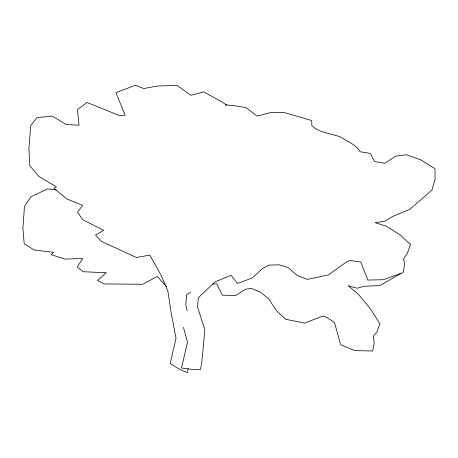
<?xml version="1.0" encoding="UTF-8"?>
<svg xmlns="http://www.w3.org/2000/svg" width="458" height="458" viewBox="0 0 458 458"><rect width="100%" height="100%" fill="white"/><g stroke="black" fill="none" stroke-linecap="round" stroke-linejoin="round"><path stroke-width="0.69" d="M188.106 368.69L187.328 372.755L179.393 369.188L170.158 363.6L176.032 338.262L171.086 312.482L167.886 291.168L161.061 275.218L149.852 255.083L136.41 257.511L101.573 241.486L95.522 235.086L103.703 230.294L82.864 219.823L77.551 212.283L82.514 205.31L66.605 198.818L54.055 188.393L56.426 186.881L38.707 176.341L29.833 165.727L28.911 148.673L30.726 125.561L36.903 117.66L52.258 116.097L66.215 124.576L79.074 125.2L77.391 109.554L87.043 102.483L119.338 115.525L125.114 115.176L115.92 92.642L135.499 85.245L143.692 88.56L157.672 86.007L177.074 85.423L190.774 95.264L203.867 91.944L221.712 101.808L226.916 105.14M190.643 292.038L186.635 294.723L185.782 304.644L187.219 310.908M400.309 273.792L379.888 285.592L364.184 286.267L357.063 288.219L348.2 285.706L358.488 294.38L370.327 308.732L379.928 323.72L376.745 332.227L373.385 336.241L374.197 342.865L372.646 351L354.555 350.599L340.62 344.702L334.489 322.438L324.293 316.014L320.491 316.884L304.776 323.073L285.769 319.312L276.506 310.73L268.428 298.639L260.339 292.055L251.19 288.311L245.282 289.341L235.824 295.393L222.359 295.233L216.737 283.868L212.558 284.017M225.473 104.888L233.225 105.558L246.026 107.59L257.07 116.069L270.38 112.679L283.634 112.342L311.749 120.534L311.835 125.618C319.707 133.375 331.065 133.118 340.763 137.148C347.456 141.545 355.935 144.47 360.143 151.73L370.373 153.424L374.621 161.565L384.852 163.26L395.706 156.138L406.515 154.787L420.845 159.871L434.997 168.687L435.1 179.198L431.974 190.047L409.824 209.369L392.638 216.485L384.875 221.231L375.113 222.588L386.541 226.321L399.771 234.633L410.557 244.469L407.231 253.623L403.618 258.707L404.632 264.472L403.08 272.607L383.254 279.724L367.889 280.061L360.767 262.091L349.483 260.396L345.332 262.772L328.231 274.972L307.341 279.38L297.042 275.31L287.973 267.512L278.996 264.798L268.909 265.136L262.457 268.525L252.203 278.017L237.45 283.445L231.09 275.304L215.071 281.825L198.314 297.757L197.558 307.249L204.892 329.68L201.783 362.564L200.489 369.343L191.73 369.343L181.517 368.014L187.488 342.252L183.446 327.333M56.3 189.961L47.878 188.851L31.092 196.648L24.463 206.478L22.9 228.513L24.217 243.845L34.132 249.948L53.729 252.324L51.164 254.694L65.099 259.102L82.64 258.501L77.333 266.974L83.287 271.726L106.308 272.745L97.434 280.542L104.172 283.931L142.621 284.275L157.3 276.477L166.672 286.771"/></g></svg>
